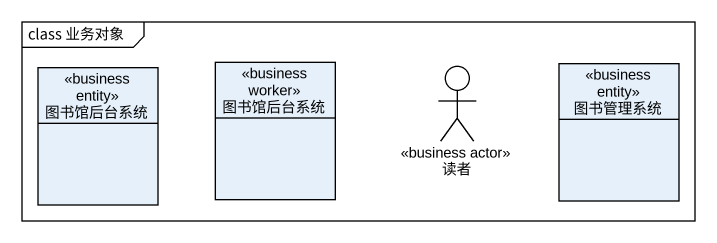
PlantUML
@startuml
mainframe class 业务对象
allowmixing
hide circle
hide empty members
class 图书馆后台系统 <<business entity>>
class "图书馆后台系统" as 图书馆后台系统_2 <<business worker>>
actor 读者 <<business actor>>
class 图书管理系统 <<business entity>>
@enduml
